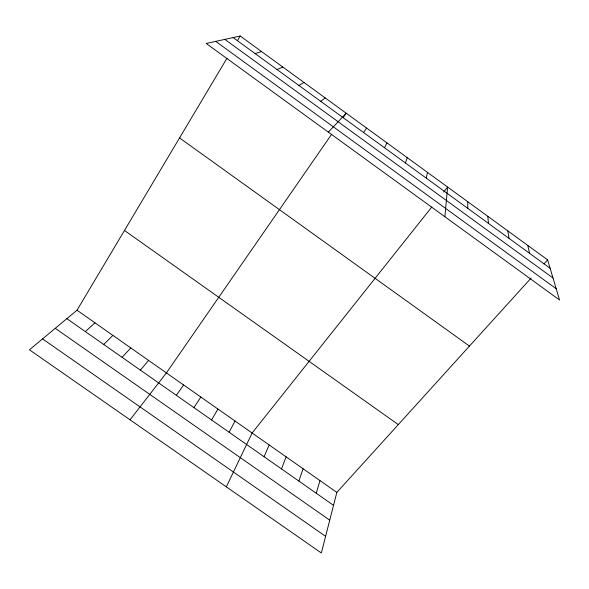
<?xml version="1.0" encoding="UTF-8"?>
<svg xmlns="http://www.w3.org/2000/svg" width="589" height="589" viewBox="0 0 589 589"><rect width="100%" height="100%" fill="white"/><g stroke="black" fill="none" stroke-linecap="round" stroke-linejoin="round"><path stroke-width="0.88" d="M444.879 216.745L447.633 187.059L443.679 192.036M426.267 178.143L427.467 172.371M531.182 277.993L336.842 492.404L321.344 552.99L29.45 349.792L77.004 310.226L226.986 58.237M316.227 493.236L319.974 480.58M298.888 481.095L303.077 468.726M405.409 162.969L407.242 157.646M281.505 468.925L286.129 456.85M264.086 456.725L269.151 444.945M226.316 486.838L252.129 433.011L431.803 206.975M384.492 147.751L386.966 142.877M229.106 432.245L235.063 421.047M211.554 419.957L217.959 409.053M237.477 40.612L240.209 36.01L547.615 259.867L559.55 299.985L206.209 43.476L240.209 36.01M193.958 407.64L200.82 397.03M331.666 134.233L166.407 372.903L130.022 419.802M343.1 117.719L346.222 113.213L328.323 132.127M363.516 132.481L366.623 128.063M176.325 395.293L183.628 384.985M140.381 370.128L148.612 360.431M543.964 263.894L547.615 259.867M122.07 357.309L130.78 347.922M103.716 344.462L112.897 335.391M85.317 331.578L94.976 322.824M320.733 101.352L325.15 97.862M298.925 85.479L304.005 82.467M277.051 69.561L282.801 67.028M255.111 53.592L261.538 51.545M55.248 328.323L329.737 520.153M42.548 338.889L325.607 536.329M77.004 310.226L336.842 492.404M66.866 318.664L333.529 505.347M124.478 230.468L398.304 424.595M179.557 137.922L469.455 346.089M224.858 39.382L553.012 278.008M215.743 41.385L556.215 288.765M233.097 37.571L550.119 268.275M527.737 245.385L529.629 253.366M507.792 230.866L509.073 238.405M487.795 216.303L488.465 223.408M467.747 201.703L467.791 208.366"/></g></svg>
